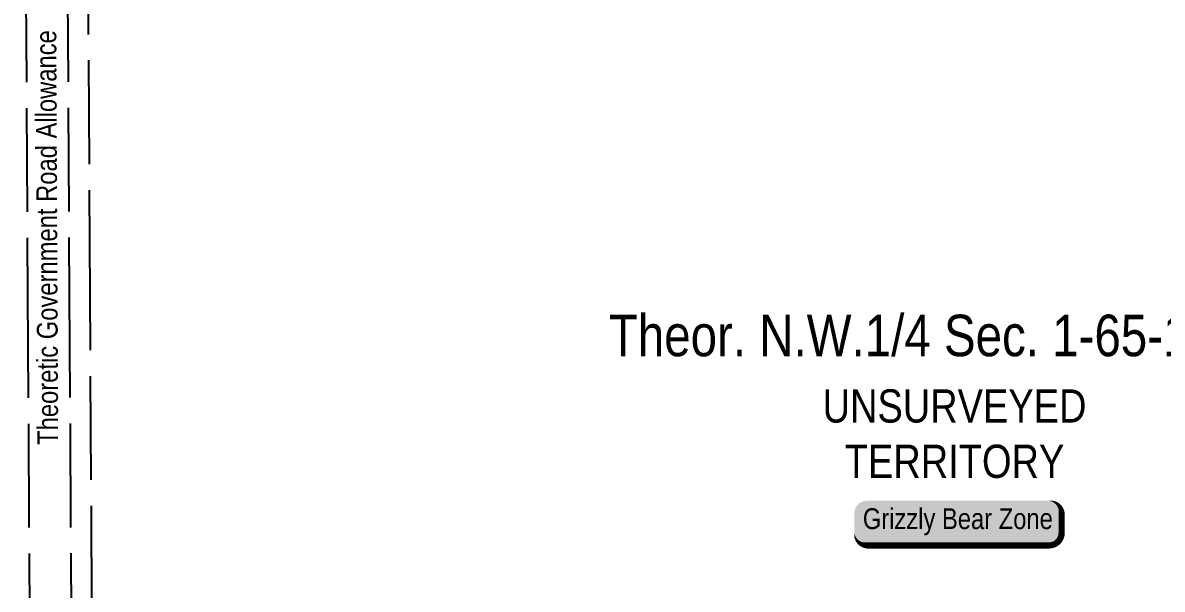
# Model space of a CAD drawing. Extents: x 519217 to 529401, y 6048073 to 6055420.
# Drawn here: x 526008 to 526558, y 6050192 to 6050465 of the extents above; entities that cross this region are included whole.
import ezdxf
from ezdxf.enums import TextEntityAlignment as Align

# ---------------------------------------------------------------- set-up
doc = ezdxf.new("R2010")
doc.units = 0
doc.header["$LTSCALE"] = 5
doc.linetypes.add('foc-UNSURVEYED', pattern=[12.5, 10, -2.5])
for name, color, linetype in [('AS-WILDLIFE-BLOCK', 131, 'Continuous'), ('C-SYMBOL', 7, 'Continuous'), ('L-ROAD-T', 7, 'Continuous'), ('L-UNS-T', 3, 'Continuous'), ('L-USEC', 7, 'foc-UNSURVEYED')]:
    doc.layers.add(name, color=color, linetype=linetype)
doc.styles.add('175L', font='ARIALN.TTF', dxfattribs={"height": 20})
doc.styles.add('80', font='ARIALN.TTF', dxfattribs={"height": 10})
doc.styles.add('80L', font='ARIALN.TTF', dxfattribs={"height": 10})

# ---------------------------------------------------------------- blocks, each defined once
blk = doc.blocks.new('*U549')
h = blk.add_hatch(color=255)
edge = h.paths.add_edge_path()
edge.add_line((-44, -11.5), (44, -11.5))
edge.add_arc((44, -5.5), 6, 270, 360)
edge.add_line((50, -5.5), (50, 4))
edge.add_arc((44, 4), 6, 0, 90)
edge.add_line((44, 10), (-44, 10))
edge.add_arc((-44, 4), 6, 90, 180)
edge.add_line((-50, 4), (-50, -5.5))
edge.add_arc((-44, -5.5), 6, 180, 270)
at = {"flags": 128}
blk.add_lwpolyline([(-44, -11.5, 3, 3, 0), (44, -11.5, 3, 3, 0.414214), (50, -5.5, 3, 3, 0), (50, 4, 3, 0, 0.414214), (44, 10, 0, 0, 0), (-44, 10, 0, 0, 0.414214), (-50, 4, 0, 0, 0), (-50, -5.5, 0, 3, 0.414214)], format="xyseb", close=True, dxfattribs=at)
at = {"style": '80'}
blk.add_attdef('ENTER_TEXT_001', (-35.99, -5), '', height=10, dxfattribs=at)

msp = doc.modelspace()

# ---------------------------------------------------------------- linework, layer by layer
at = {"layer": 'L-USEC', "flags": 128}
for points in [[(526008.363, 6050736.743), (526010.682, 6050334.611)], [(526028.469, 6050736.859), (526030.788, 6050334.727)], [(526040.841, 6050334.76), (526038.522, 6050736.888)], [(526010.682, 6050334.611), (526013.001, 6049932.481)], [(526030.788, 6050334.727), (526033.107, 6049932.597)], [(526043.16, 6049932.629), (526040.841, 6050334.76)]]:
    msp.add_lwpolyline(points, dxfattribs=at)

# ---------------------------------------------------------------- block references
at = {"layer": 'AS-WILDLIFE-BLOCK'}
ref = msp.add_blockref('*U549', (526459.329, 6050225.014), dxfattribs=dict(at, xscale=0.99948772, yscale=0.99948772, zscale=0.99948772))
ref.add_attrib('ENTER_TEXT_001', 'Grizzly Bear Zone', (526413.442, 6050221.397), dxfattribs={"layer": '0', "height": 9.99488, "style": '80'})

# ---------------------------------------------------------------- texts
at = {"layer": 'C-SYMBOL', "color": 3, "style": '175L'}
msp.add_text('Theor. N.W.1/4 Sec. 1-65-18-W.5M.', height=19.9897, dxfattribs=at).set_placement((526474.2, 6050298.691), align=Align.BOTTOM_CENTER)
at = {"layer": 'L-ROAD-T', "style": '80L'}
msp.add_text('Theoretic Government Road Allowance', height=9.99485, rotation=90.26759, dxfattribs=at).set_placement((526019.96, 6050361.845), align=Align.MIDDLE_CENTER)
at = {"layer": 'L-UNS-T', "color": 3, "insert": (526457.669, 6050267.268), "char_height": 16, "attachment_point": 5, "style": '80L'}
msp.add_mtext_dynamic_manual_height_columns('UNSURVEYED TERRITORY', width=126.41375, gutter_width=47.5, heights=[0], dxfattribs=at)

doc.saveas('drawing.dxf')
